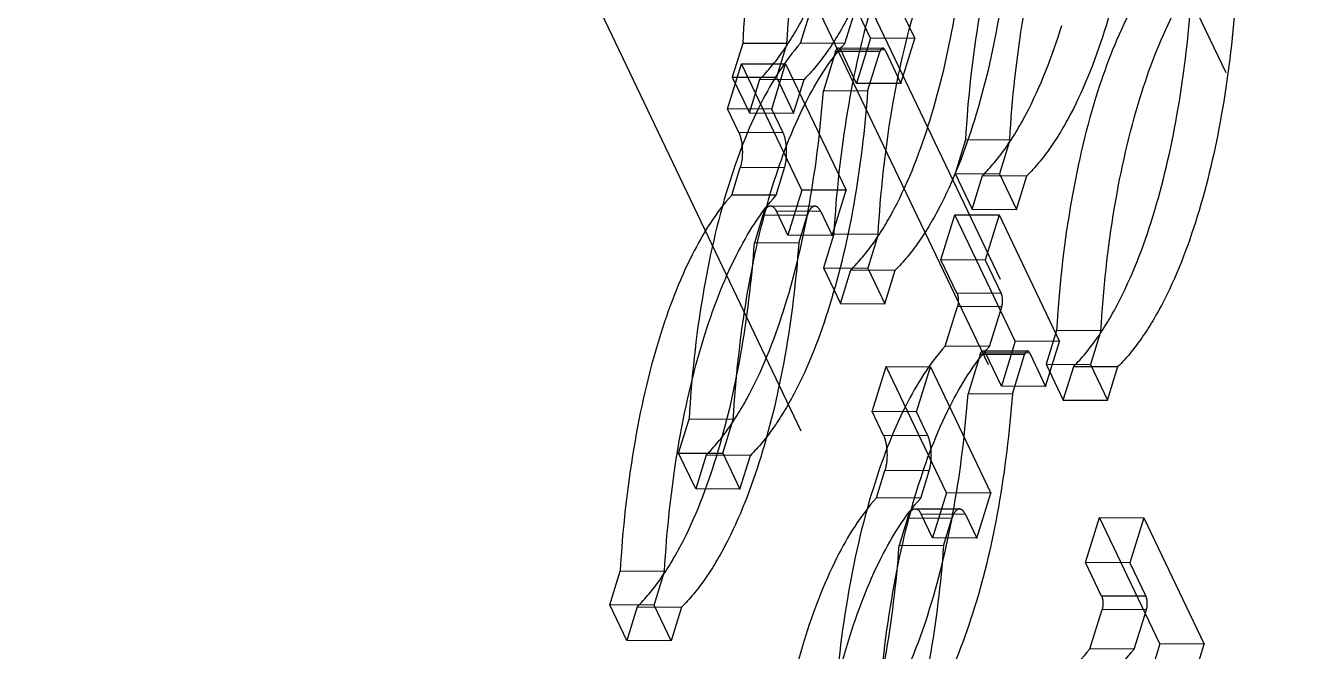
# Model space of a CAD drawing. Header units: millimetres. Extents: x 753 to 1632, y 352 to 973.
# Drawn here: x 1212.31 to 1218.99, y 797.42 to 800.68 of the extents above; entities that cross this region are included whole.
import ezdxf

# ---------------------------------------------------------------- set-up
doc = ezdxf.new("R2010")
doc.units = ezdxf.units.MM
doc.header["$LTSCALE"] = 30.734
doc.linetypes.add('HIDDEN', pattern=[0.2, 0.1, -0.1])
doc.layers.add('DEFAULT_2', color=8, linetype='HIDDEN')

msp = doc.modelspace()

# ---------------------------------------------------------------- linework, layer by layer
at = {"layer": 'DEFAULT_2', "color": 8, "linetype": 'HIDDEN'}
for p, q in [((1208.11587, 818.76908), (1218.86028, 796.27389)), ((1208.05251, 818.32318), (1218.3694, 796.72308)), ((1212.3757, 806.88515), (1217.92158, 795.27392)), ((1217.23917, 803.20572), (1219.99578, 797.43429)), ((1216.71235, 800.61157), (1216.39765, 801.27045)), ((1216.62858, 801.26907), (1216.94328, 800.61019)), ((1216.34734, 800.58549), (1216.4109, 800.79116)), ((1216.57827, 800.58411), (1216.64183, 800.78979)), ((1216.04559, 800.58501), (1215.99131, 800.40933)), ((1216.27652, 800.58363), (1216.04559, 800.58501)), ((1216.27652, 800.58363), (1216.22224, 800.40796)), ((1216.57827, 800.58411), (1216.34734, 800.58549)), ((1216.5448, 800.56145), (1216.77573, 800.56007)), ((1216.63973, 800.37657), (1216.5566, 800.55061)), ((1216.78753, 800.54924), (1216.5566, 800.55061)), ((1216.71235, 800.61157), (1216.63973, 800.37657)), ((1216.94328, 800.61019), (1216.71235, 800.61157)), ((1216.78753, 800.54924), (1216.87066, 800.3752)), ((1216.87066, 800.3752), (1216.94328, 800.61019)), ((1216.52965, 800.54253), (1216.4661, 800.33685)), ((1216.76058, 800.54115), (1216.52965, 800.54253)), ((1216.69703, 800.33548), (1216.76058, 800.54115)), ((1215.96607, 800.24422), (1216.03869, 800.47921)), ((1216.35339, 799.82033), (1216.03869, 800.47921)), ((1216.03869, 800.47921), (1216.26962, 800.47784)), ((1216.197, 800.24284), (1216.26962, 800.47784)), ((1216.26962, 800.47784), (1216.58432, 799.81896)), ((1215.99131, 800.40933), (1216.08037, 800.22286)), ((1215.99131, 800.40933), (1216.22224, 800.40796)), ((1216.08037, 800.22286), (1216.13466, 800.39853)), ((1216.13466, 800.39853), (1216.36559, 800.39716)), ((1216.22224, 800.40796), (1216.3113, 800.22148)), ((1216.3113, 800.22148), (1216.36559, 800.39716)), ((1216.87066, 800.3752), (1216.63973, 800.37657)), ((1216.69703, 800.33548), (1216.4661, 800.33685)), ((1216.02545, 800.1199), (1215.96607, 800.24422)), ((1216.197, 800.24284), (1215.96607, 800.24422)), ((1216.08037, 800.22286), (1216.3113, 800.22148)), ((1216.25638, 800.11853), (1216.197, 800.24284)), ((1216.25638, 800.11853), (1216.02545, 800.1199)), ((1217.20683, 800.08224), (1217.15254, 799.90657)), ((1217.43776, 800.08087), (1217.20683, 800.08224)), ((1217.43776, 800.08087), (1217.38347, 799.9052)), ((1215.98838, 799.79425), (1216.03257, 799.93726)), ((1216.2635, 799.93589), (1216.03257, 799.93726)), ((1216.21931, 799.79288), (1216.2635, 799.93589)), ((1217.15254, 799.90657), (1217.2416, 799.72009)), ((1217.15254, 799.90657), (1217.38347, 799.9052)), ((1217.2416, 799.72009), (1217.29589, 799.89577)), ((1217.29589, 799.89577), (1217.52682, 799.89439)), ((1217.38347, 799.9052), (1217.47254, 799.71872)), ((1217.47254, 799.71872), (1217.52682, 799.89439)), ((1216.35339, 799.82033), (1216.28077, 799.58534)), ((1216.58432, 799.81896), (1216.35339, 799.82033)), ((1216.5117, 799.58396), (1216.58432, 799.81896)), ((1216.21931, 799.79288), (1215.98838, 799.79425)), ((1216.15133, 799.68863), (1216.10714, 799.54562)), ((1216.38226, 799.68725), (1216.15133, 799.68863)), ((1216.1907, 799.73782), (1216.42163, 799.73644)), ((1216.28077, 799.58534), (1216.22139, 799.70965)), ((1216.45232, 799.70828), (1216.22139, 799.70965)), ((1216.33807, 799.54424), (1216.38226, 799.68725)), ((1216.45232, 799.70828), (1216.5117, 799.58396)), ((1217.07913, 799.45662), (1217.15175, 799.69162)), ((1217.46645, 799.03274), (1217.15175, 799.69162)), ((1217.15175, 799.69162), (1217.38268, 799.69025)), ((1217.2416, 799.72009), (1217.47254, 799.71872)), ((1217.38268, 799.69025), (1217.31006, 799.45525)), ((1217.38268, 799.69025), (1217.69738, 799.03137)), ((1216.33807, 799.54424), (1216.10714, 799.54562)), ((1216.5117, 799.58396), (1216.28077, 799.58534)), ((1216.52062, 799.59047), (1216.46633, 799.4148)), ((1216.75155, 799.5891), (1216.52062, 799.59047)), ((1216.75155, 799.5891), (1216.69726, 799.41342)), ((1216.46633, 799.4148), (1216.55539, 799.22832)), ((1216.46633, 799.4148), (1216.69726, 799.41342)), ((1216.69726, 799.41342), (1216.78633, 799.22695)), ((1217.16226, 799.28258), (1217.07913, 799.45662)), ((1217.31006, 799.45525), (1217.07913, 799.45662)), ((1217.31006, 799.45525), (1217.39319, 799.28121)), ((1216.55539, 799.22832), (1216.60968, 799.40399)), ((1216.60968, 799.40399), (1216.84061, 799.40262)), ((1216.78633, 799.22695), (1216.84061, 799.40262)), ((1217.39319, 799.28121), (1217.16226, 799.28258)), ((1216.55539, 799.22832), (1216.78633, 799.22695)), ((1217.10144, 799.00666), (1217.165, 799.21233)), ((1217.39593, 799.21096), (1217.165, 799.21233)), ((1217.33237, 799.00528), (1217.39593, 799.21096)), ((1217.68185, 799.08771), (1217.62756, 798.91203)), ((1217.91278, 799.08633), (1217.68185, 799.08771)), ((1217.91278, 799.08633), (1217.85849, 798.91066)), ((1217.46645, 799.03274), (1217.39383, 798.79774)), ((1217.69738, 799.03137), (1217.46645, 799.03274)), ((1217.62476, 798.79637), (1217.69738, 799.03137)), ((1217.33237, 799.00528), (1217.10144, 799.00666)), ((1217.28375, 798.9637), (1217.22019, 798.75802)), ((1217.51468, 798.96233), (1217.28375, 798.9637)), ((1217.29889, 798.98262), (1217.52982, 798.98124)), ((1217.54163, 798.97041), (1217.3107, 798.97179)), ((1217.39383, 798.79774), (1217.3107, 798.97179)), ((1217.45112, 798.75665), (1217.51468, 798.96233)), ((1217.54163, 798.97041), (1217.62476, 798.79637)), ((1216.72017, 798.66539), (1216.79279, 798.90039)), ((1216.79279, 798.90039), (1217.02372, 798.89901)), ((1217.10749, 798.24151), (1216.79279, 798.90039)), ((1216.9511, 798.66401), (1217.02372, 798.89901)), ((1217.02372, 798.89901), (1217.33842, 798.24013)), ((1217.62756, 798.91203), (1217.85849, 798.91066)), ((1217.62756, 798.91203), (1217.71663, 798.72556)), ((1217.71663, 798.72556), (1217.77091, 798.90123)), ((1217.77091, 798.90123), (1218.00184, 798.89986)), ((1217.85849, 798.91066), (1217.94756, 798.72418)), ((1217.94756, 798.72418), (1218.00184, 798.89986)), ((1217.45112, 798.75665), (1217.22019, 798.75802)), ((1217.62476, 798.79637), (1217.39383, 798.79774)), ((1217.71663, 798.72556), (1217.94756, 798.72418)), ((1215.71165, 798.44927), (1215.76593, 798.62494)), ((1215.99686, 798.62357), (1215.76593, 798.62494)), ((1215.94258, 798.44789), (1215.99686, 798.62357)), ((1216.9511, 798.66401), (1216.72017, 798.66539)), ((1216.77954, 798.54107), (1216.72017, 798.66539)), ((1217.01048, 798.5397), (1216.9511, 798.66401)), ((1217.01048, 798.5397), (1216.77954, 798.54107)), ((1215.71165, 798.44927), (1215.94258, 798.44789)), ((1215.80071, 798.26279), (1215.71165, 798.44927)), ((1215.855, 798.43846), (1215.80071, 798.26279)), ((1216.08593, 798.43709), (1215.855, 798.43846)), ((1215.94258, 798.44789), (1216.03164, 798.26142)), ((1216.03164, 798.26142), (1216.08593, 798.43709)), ((1216.74248, 798.21542), (1216.78667, 798.35843)), ((1217.0176, 798.35706), (1216.78667, 798.35843)), ((1216.97341, 798.21405), (1217.0176, 798.35706)), ((1216.03164, 798.26142), (1215.80071, 798.26279)), ((1216.97341, 798.21405), (1216.74248, 798.21542)), ((1217.10749, 798.24151), (1217.03487, 798.00651)), ((1217.33842, 798.24013), (1217.10749, 798.24151)), ((1217.2658, 798.00513), (1217.33842, 798.24013)), ((1216.9448, 798.15899), (1217.17573, 798.15762)), ((1216.90543, 798.1098), (1216.86123, 797.96679)), ((1217.13636, 798.10842), (1216.90543, 798.1098)), ((1217.20642, 798.12945), (1216.97549, 798.13082)), ((1217.03487, 798.00651), (1216.97549, 798.13082)), ((1217.09216, 797.96542), (1217.13636, 798.10842)), ((1217.20642, 798.12945), (1217.2658, 798.00513)), ((1217.83322, 797.87779), (1217.90584, 798.11279)), ((1217.90584, 798.11279), (1218.13677, 798.11142)), ((1218.22055, 797.45391), (1217.90584, 798.11279)), ((1218.13677, 798.11142), (1218.06415, 797.87642)), ((1218.13677, 798.11142), (1218.45148, 797.45254)), ((1217.09216, 797.96542), (1216.86123, 797.96679)), ((1217.2658, 798.00513), (1217.03487, 798.00651)), ((1218.06415, 797.87642), (1217.83322, 797.87779)), ((1217.91635, 797.70375), (1217.83322, 797.87779)), ((1218.06415, 797.87642), (1218.14728, 797.70238)), ((1215.35269, 797.65803), (1215.40698, 797.83371)), ((1215.63791, 797.83233), (1215.40698, 797.83371)), ((1215.58362, 797.65666), (1215.63791, 797.83233)), ((1218.14728, 797.70238), (1217.91635, 797.70375)), ((1215.58362, 797.65666), (1215.35269, 797.65803)), ((1215.44175, 797.47156), (1215.35269, 797.65803)), ((1215.49604, 797.64723), (1215.44175, 797.47156)), ((1215.49604, 797.64723), (1215.72697, 797.64586)), ((1215.67269, 797.47018), (1215.58362, 797.65666)), ((1215.72697, 797.64586), (1215.67269, 797.47018)), ((1217.85554, 797.42783), (1217.91909, 797.63351)), ((1218.15002, 797.63213), (1217.91909, 797.63351)), ((1218.08647, 797.42646), (1218.15002, 797.63213)), ((1215.67269, 797.47018), (1215.44175, 797.47156)), ((1218.08647, 797.42646), (1217.85554, 797.42783)), ((1218.22055, 797.45391), (1218.14793, 797.21891)), ((1218.45148, 797.45254), (1218.22055, 797.45391)), ((1218.37886, 797.21754), (1218.45148, 797.45254))]:
    msp.add_line(p, q, dxfattribs=at)
for points, start_tangent, end_tangent in [([(1216.25049, 801.80188), (1216.11683, 801.22838), (1216.04559, 800.58501)], (-0.2952474, -0.9554208), (-0.0571063, -0.9983681)), ([(1216.27652, 800.58363), (1216.34776, 801.22701), (1216.48142, 801.80051)], (0.0571063, 0.9983681), (0.2952474, 0.9554208)), ([(1218.13792, 801.79278), (1218.06517, 801.20318), (1217.93955, 800.67616)], (-0.072938, -0.9973365), (-0.2952474, -0.9554208)), ([(1217.02241, 800.18576), (1217.14803, 800.71278), (1217.22078, 801.30238)], (0.2952474, 0.9554208), (0.072938, 0.9973365)), ([(1217.41173, 801.29912), (1217.27806, 800.72562), (1217.20683, 800.08224)], (-0.2952474, -0.9554208), (-0.0571063, -0.9983681)), ([(1217.45171, 801.30101), (1217.37896, 800.71141), (1217.25334, 800.18438)], (-0.072938, -0.9973365), (-0.2952474, -0.9554208)), ([(1217.43776, 800.08087), (1217.50899, 800.72425), (1217.64266, 801.29774)], (0.0571063, 0.9983681), (0.2952474, 0.9554208)), ([(1216.13466, 800.39853), (1216.25172, 800.53838), (1216.36082, 800.71754), (1216.54738, 801.18029)], (0.7102672, 0.7039322), (0.2952474, 0.9554208)), ([(1216.77831, 801.17892), (1216.59175, 800.71617), (1216.48265, 800.53701), (1216.36559, 800.39716)], (-0.2952474, -0.9554208), (-0.7102672, -0.7039322)), ([(1218.26325, 801.04825), (1218.05759, 800.73693), (1217.88675, 800.30458)], (-0.6682876, -0.743903), (-0.2952474, -0.9554208)), ([(1218.11768, 800.30321), (1218.28852, 800.73556), (1218.49418, 801.04688)], (0.2952474, 0.9554208), (0.6682876, 0.743903)), ([(1216.72552, 800.80734), (1216.59185, 800.23385), (1216.52062, 799.59047)], (-0.2952474, -0.9554208), (-0.0571063, -0.9983681)), ([(1216.75155, 799.5891), (1216.82278, 800.23247), (1216.95645, 800.80597)], (0.0571063, 0.9983681), (0.2952474, 0.9554208)), ([(1218.18364, 799.68299), (1218.30926, 800.21002), (1218.38201, 800.79962)], (0.2952474, 0.9554208), (0.072938, 0.9973365)), ([(1218.61294, 800.79824), (1218.54019, 800.20865), (1218.41457, 799.68162)], (-0.072938, -0.9973365), (-0.2952474, -0.9554208)), ([(1217.29589, 799.89577), (1217.41295, 800.03562), (1217.52206, 800.21478), (1217.70862, 800.67753)], (0.7102672, 0.7039322), (0.2952474, 0.9554208)), ([(1217.93955, 800.67616), (1217.75299, 800.21341), (1217.64388, 800.03424), (1217.52682, 799.89439)], (-0.2952474, -0.9554208), (-0.7102672, -0.7039322)), ([(1216.34734, 800.58549), (1216.14168, 800.27416), (1215.97084, 799.84181)], (-0.6682876, -0.743903), (-0.2952474, -0.9554208)), ([(1216.20177, 799.84044), (1216.37261, 800.27279), (1216.57827, 800.58411)], (0.2952474, 0.9554208), (0.6682876, 0.743903)), ([(1216.52965, 800.54253), (1216.53274, 800.55047), (1216.54483, 800.56145)], (0.2952474, 0.9554208), (0.9999345, -0.0114455)), ([(1216.54483, 800.56145), (1216.54801, 800.56071), (1216.5566, 800.55061)], (0.9999345, -0.0114455), (0.4309932, -0.9023552)), ([(1216.77576, 800.56008), (1216.77146, 800.55885), (1216.76058, 800.54115)], (-0.9999341, 0.0114774), (-0.2952474, -0.9554208)), ([(1216.78753, 800.54924), (1216.78492, 800.55381), (1216.77576, 800.56008)], (-0.4309932, 0.9023552), (-0.9999341, 0.0114774)), ([(1216.26772, 799.22023), (1216.39335, 799.74725), (1216.4661, 800.33685)], (0.2952474, 0.9554208), (0.072938, 0.9973365)), ([(1216.69703, 800.33548), (1216.62428, 799.74588), (1216.49865, 799.21885)], (-0.072938, -0.9973365), (-0.2952474, -0.9554208)), ([(1217.88675, 800.30458), (1217.75308, 799.73108), (1217.68185, 799.08771)], (-0.2952474, -0.9554208), (-0.0571063, -0.9983681)), ([(1217.91278, 799.08633), (1217.98401, 799.72971), (1218.11768, 800.30321)], (0.0571063, 0.9983681), (0.2952474, 0.9554208)), ([(1216.60968, 799.40399), (1216.72674, 799.54384), (1216.83585, 799.72301), (1217.02241, 800.18576)], (0.7102672, 0.7039322), (0.2952474, 0.9554208)), ([(1217.25334, 800.18438), (1217.06678, 799.72163), (1216.95767, 799.54247), (1216.84061, 799.40262)], (-0.2952474, -0.9554208), (-0.7102672, -0.7039322)), ([(1216.02545, 800.1199), (1216.03782, 800.08122), (1216.04352, 800.03293), (1216.03257, 799.93726)], (0.4309932, -0.9023552), (-0.2952474, -0.9554208)), ([(1216.2635, 799.93589), (1216.27445, 800.03156), (1216.26875, 800.07985), (1216.25638, 800.11853)], (0.2952474, 0.9554208), (-0.4309932, 0.9023552)), ([(1215.97084, 799.84181), (1215.83717, 799.26832), (1215.76593, 798.62494)], (-0.2952474, -0.9554208), (-0.0571063, -0.9983681)), ([(1215.99686, 798.62357), (1216.0681, 799.26694), (1216.20177, 799.84044)], (0.0571063, 0.9983681), (0.2952474, 0.9554208)), ([(1215.98838, 799.79425), (1215.78272, 799.48293), (1215.61188, 799.05058)], (-0.6682876, -0.743903), (-0.2952474, -0.9554208)), ([(1215.84281, 799.0492), (1216.01365, 799.48155), (1216.21931, 799.79288)], (0.2952474, 0.9554208), (0.6682876, 0.743903)), ([(1216.15133, 799.68863), (1216.1689, 799.72492), (1216.19065, 799.73781)], (0.2952474, 0.9554208), (0.9999929, -0.0037735)), ([(1216.19065, 799.73781), (1216.19893, 799.73597), (1216.22139, 799.70965)], (0.9999929, -0.0037735), (0.4309932, -0.9023552)), ([(1216.42158, 799.73644), (1216.39983, 799.72355), (1216.38226, 799.68725)], (-0.9999929, 0.0037735), (-0.2952474, -0.9554208)), ([(1216.45232, 799.70828), (1216.44547, 799.72028), (1216.42158, 799.73644)], (-0.4309932, 0.9023552), (-0.9999929, 0.0037735)), ([(1217.77091, 798.90123), (1217.88797, 799.04108), (1217.99708, 799.22024), (1218.18364, 799.68299)], (0.7102672, 0.7039322), (0.2952474, 0.9554208)), ([(1218.41457, 799.68162), (1218.22801, 799.21887), (1218.1189, 799.03971), (1218.00184, 798.89986)], (-0.2952474, -0.9554208), (-0.7102672, -0.7039322)), ([(1215.90877, 798.42899), (1216.03439, 798.95602), (1216.10714, 799.54562)], (0.2952474, 0.9554208), (0.072938, 0.9973365)), ([(1216.33807, 799.54424), (1216.26532, 798.95465), (1216.1397, 798.42762)], (-0.072938, -0.9973365), (-0.2952474, -0.9554208)), ([(1217.16226, 799.28258), (1217.16921, 799.24913), (1217.165, 799.21233)], (0.4309932, -0.9023552), (-0.2952474, -0.9554208)), ([(1217.39593, 799.21096), (1217.40014, 799.24776), (1217.39319, 799.28121)], (0.2952474, 0.9554208), (-0.4309932, 0.9023552)), ([(1215.855, 798.43846), (1215.97206, 798.57831), (1216.08116, 798.75748), (1216.26772, 799.22023)], (0.7102672, 0.7039322), (0.2952474, 0.9554208)), ([(1216.49865, 799.21885), (1216.31209, 798.7561), (1216.20299, 798.57694), (1216.08593, 798.43709)], (-0.2952474, -0.9554208), (-0.7102672, -0.7039322)), ([(1215.61188, 799.05058), (1215.47821, 798.47708), (1215.40698, 797.83371)], (-0.2952474, -0.9554208), (-0.0571063, -0.9983681)), ([(1215.63791, 797.83233), (1215.70914, 798.47571), (1215.84281, 799.0492)], (0.0571063, 0.9983681), (0.2952474, 0.9554208)), ([(1217.10144, 799.00666), (1216.89578, 798.69534), (1216.72493, 798.26298)], (-0.6682876, -0.743903), (-0.2952474, -0.9554208)), ([(1216.95586, 798.26161), (1217.12671, 798.69396), (1217.33237, 799.00528)], (0.2952474, 0.9554208), (0.6682876, 0.743903)), ([(1217.28375, 798.9637), (1217.28683, 798.97164), (1217.29893, 798.98262)], (0.2952474, 0.9554208), (0.9999345, -0.0114455)), ([(1217.29893, 798.98262), (1217.3021, 798.98188), (1217.3107, 798.97179)], (0.9999345, -0.0114455), (0.4309932, -0.9023552)), ([(1217.52986, 798.98125), (1217.52556, 798.98003), (1217.51468, 798.96233)], (-0.9999341, 0.0114774), (-0.2952474, -0.9554208)), ([(1217.54163, 798.97041), (1217.53901, 798.97499), (1217.52986, 798.98125)], (-0.4309932, 0.9023552), (-0.9999341, 0.0114774)), ([(1217.02182, 797.6414), (1217.14745, 798.16843), (1217.22019, 798.75802)], (0.2952474, 0.9554208), (0.072938, 0.9973365)), ([(1217.45112, 798.75665), (1217.37838, 798.16705), (1217.25275, 797.64003)], (-0.072938, -0.9973365), (-0.2952474, -0.9554208)), ([(1216.77954, 798.54107), (1216.79192, 798.50239), (1216.79762, 798.45411), (1216.78667, 798.35843)], (0.4309932, -0.9023552), (-0.2952474, -0.9554208)), ([(1217.0176, 798.35706), (1217.02855, 798.45273), (1217.02285, 798.50102), (1217.01048, 798.5397)], (0.2952474, 0.9554208), (-0.4309932, 0.9023552)), ([(1215.49604, 797.64723), (1215.6131, 797.78708), (1215.72221, 797.96624), (1215.90877, 798.42899)], (0.7102672, 0.7039322), (0.2952474, 0.9554208)), ([(1216.1397, 798.42762), (1215.95314, 797.96487), (1215.84403, 797.7857), (1215.72697, 797.64586)], (-0.2952474, -0.9554208), (-0.7102672, -0.7039322)), ([(1216.74248, 798.21542), (1216.53682, 797.9041), (1216.36597, 797.47175)], (-0.6682876, -0.743903), (-0.2952474, -0.9554208)), ([(1216.72493, 798.26298), (1216.59127, 797.68949), (1216.52003, 797.04611)], (-0.2952474, -0.9554208), (-0.0571063, -0.9983681)), ([(1216.5969, 797.47038), (1216.76775, 797.90273), (1216.97341, 798.21405)], (0.2952474, 0.9554208), (0.6682876, 0.743903)), ([(1216.75096, 797.04474), (1216.8222, 797.68812), (1216.95586, 798.26161)], (0.0571063, 0.9983681), (0.2952474, 0.9554208)), ([(1216.90543, 798.1098), (1216.92299, 798.14609), (1216.94475, 798.15898)], (0.2952474, 0.9554208), (0.9999929, -0.0037735)), ([(1216.94475, 798.15898), (1216.95303, 798.15714), (1216.97549, 798.13082)], (0.9999929, -0.0037735), (0.4309932, -0.9023552)), ([(1217.17568, 798.15761), (1217.15392, 798.14472), (1217.13636, 798.10842)], (-0.9999929, 0.0037735), (-0.2952474, -0.9554208)), ([(1217.20642, 798.12945), (1217.19957, 798.14145), (1217.17568, 798.15761)], (-0.4309932, 0.9023552), (-0.9999929, 0.0037735)), ([(1216.66286, 796.85016), (1216.78849, 797.37719), (1216.86123, 797.96679)], (0.2952474, 0.9554208), (0.072938, 0.9973365)), ([(1217.09216, 797.96542), (1217.01942, 797.37582), (1216.89379, 796.84879)], (-0.072938, -0.9973365), (-0.2952474, -0.9554208)), ([(1217.91635, 797.70375), (1217.92331, 797.6703), (1217.91909, 797.63351)], (0.4309932, -0.9023552), (-0.2952474, -0.9554208)), ([(1218.15002, 797.63213), (1218.15424, 797.66893), (1218.14728, 797.70238)], (0.2952474, 0.9554208), (-0.4309932, 0.9023552)), ([(1216.6091, 796.85964), (1216.72616, 796.99949), (1216.83526, 797.17865), (1217.02182, 797.6414)], (0.7102672, 0.7039322), (0.2952474, 0.9554208)), ([(1217.25275, 797.64003), (1217.06619, 797.17728), (1216.95709, 796.99811), (1216.84003, 796.85826)], (-0.2952474, -0.9554208), (-0.7102672, -0.7039322)), ([(1216.36597, 797.47175), (1216.23231, 796.89825), (1216.16107, 796.25488)], (-0.2952474, -0.9554208), (-0.0571063, -0.9983681)), ([(1216.392, 796.2535), (1216.46324, 796.89688), (1216.5969, 797.47038)], (0.0571063, 0.9983681), (0.2952474, 0.9554208)), ([(1217.85554, 797.42783), (1217.64988, 797.11651), (1217.47903, 796.68416)], (-0.6682876, -0.743903), (-0.2952474, -0.9554208)), ([(1217.70996, 796.68278), (1217.88081, 797.11513), (1218.08647, 797.42646)], (0.2952474, 0.9554208), (0.6682876, 0.743903))]:
    msp.add_spline(points, degree=3, dxfattribs=dict(at, start_tangent=start_tangent, end_tangent=end_tangent))

doc.saveas('drawing.dxf')
